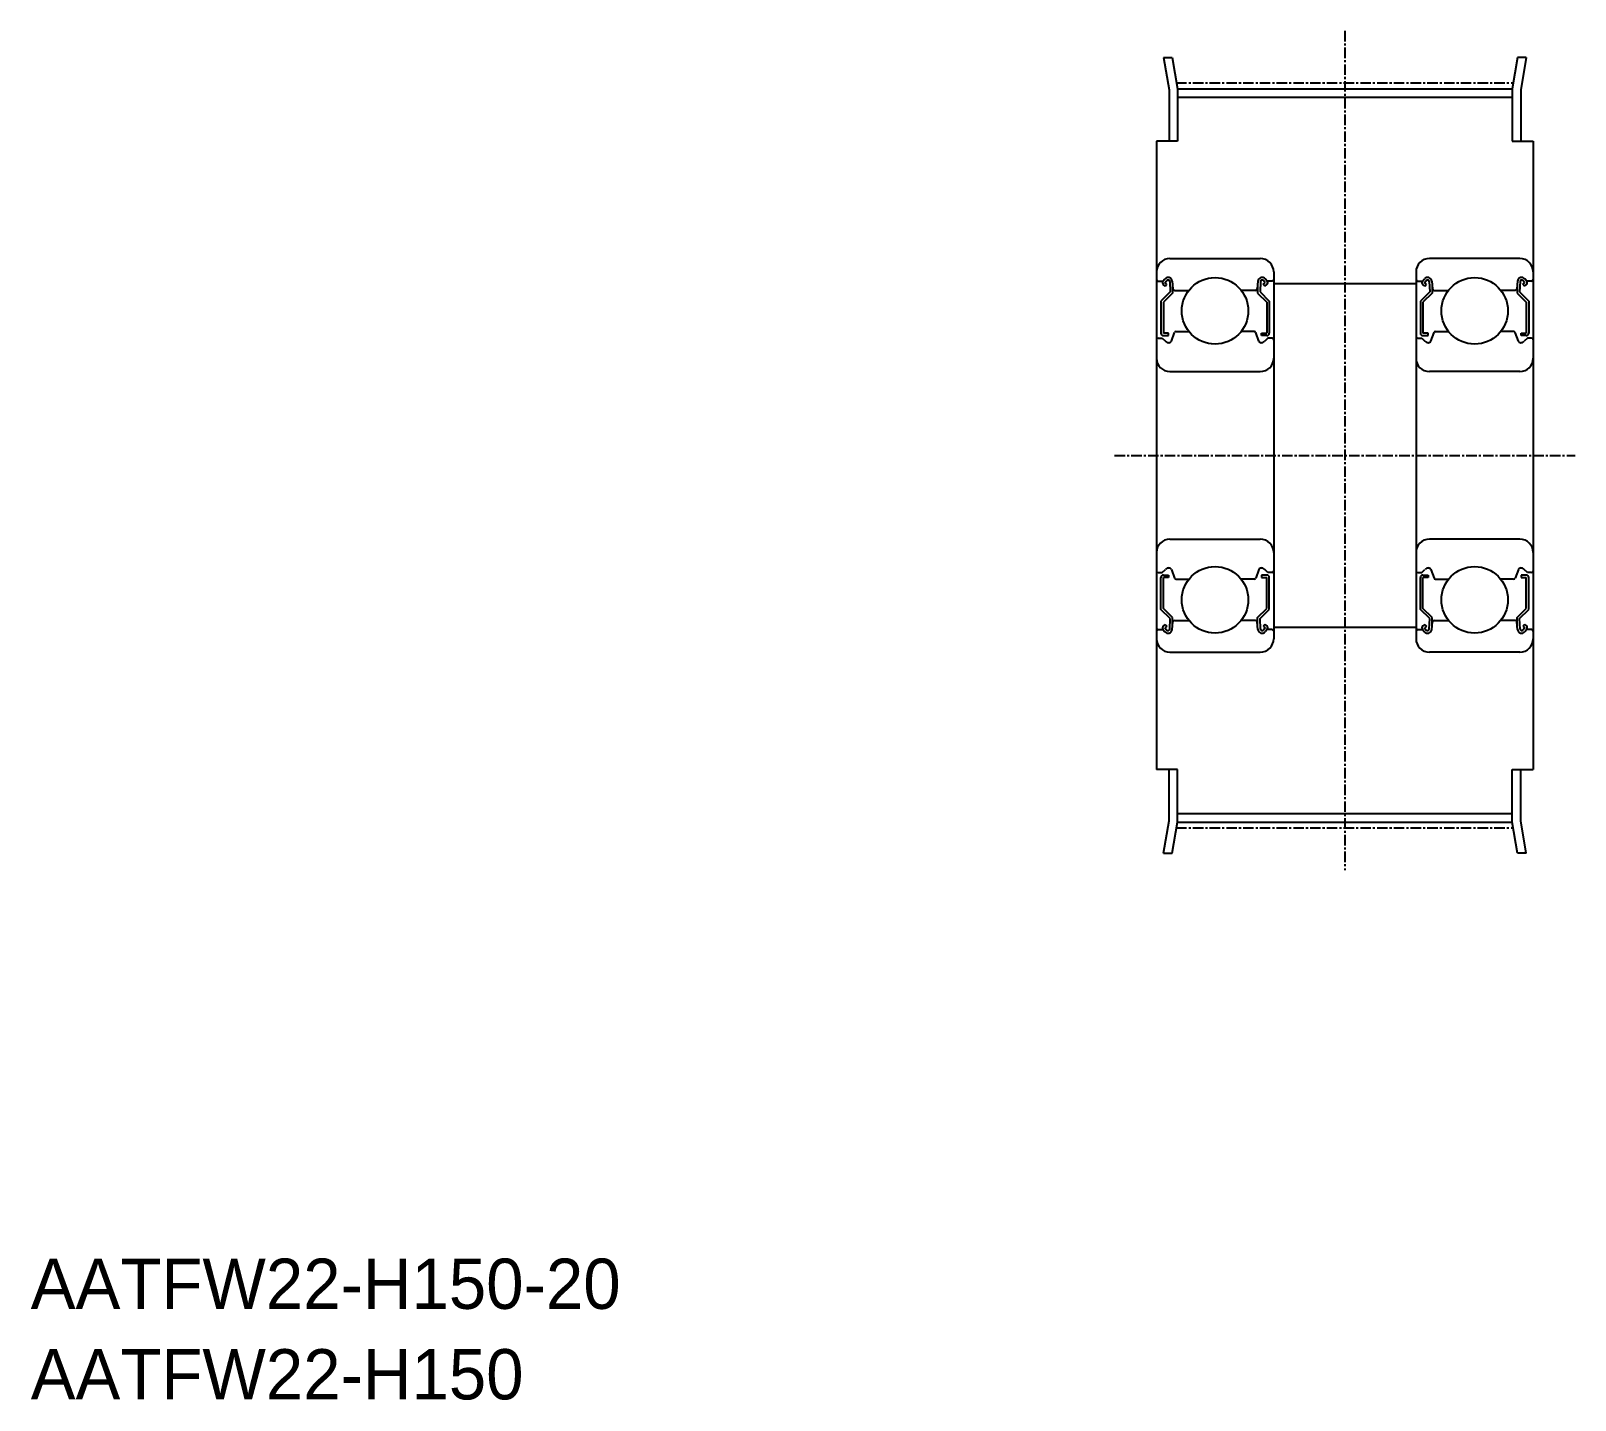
# Model space of a CAD drawing. Extents: x -286 to -102, y -61 to 103.
import ezdxf

# ---------------------------------------------------------------- set-up
doc = ezdxf.new("R2010")
doc.units = 0
doc.linetypes.add('CENTER', pattern=[2, 1.25, -0.25, 0.25, -0.25])
doc.layers.get('0').update_dxf_attribs({"linetype": 'CONTINUOUS'})
doc.layers.add('CENTER', color=1, linetype='CENTER')

msp = doc.modelspace()

# ---------------------------------------------------------------- linework, layer by layer
for p, q in [((-150.71, 99.41), (-150.05, 95.57)), ((-150.71, 99.41), (-149.68, 99.41)), ((-149.68, 99.41), (-149.05, 95.69)), ((-108.42, 99.41), (-109.05, 95.69)), ((-107.39, 99.41), (-108.42, 99.41)), ((-107.39, 99.41), (-108.05, 95.57)), ((-150.05, 95.57), (-150.05, 89.41)), ((-149.05, 95.69), (-149.05, 89.41)), ((-149.05, 95.69), (-109.05, 95.69)), ((-149.05, 94.69), (-109.05, 94.69)), ((-109.05, 95.69), (-109.05, 89.41)), ((-108.05, 95.57), (-108.05, 89.41)), ((-149.05, 89.41), (-151.55, 89.41)), ((-151.55, 89.41), (-151.55, 41.91)), ((-109.05, 89.41), (-106.55, 89.41)), ((-106.55, 89.41), (-106.55, 41.91)), ((-151.55, 73.81), (-151.55, 30.01)), ((-149.95, 75.41), (-139.15, 75.41)), ((-137.55, 73.81), (-137.55, 30.01)), ((-120.55, 73.81), (-120.55, 30.01)), ((-108.15, 75.41), (-118.95, 75.41)), ((-106.55, 73.81), (-106.55, 30.01)), ((-151.35, 72.71), (-150.77, 72.71)), ((-150.77, 72.71), (-150.55, 72.98)), ((-150.5, 72.1), (-150.73, 72.29)), ((-150.54, 72.52), (-150.32, 72.78)), ((-150.31, 72.33), (-150.54, 72.52)), ((-150.5, 72.1), (-150.31, 72.33)), ((-149.97, 72.66), (-149.92, 71.42)), ((-149.67, 72.7), (-149.59, 71.8)), ((-149.62, 72.14), (-149.62, 71.29)), ((-139.43, 72.7), (-139.51, 71.8)), ((-139.48, 72.14), (-139.48, 71.29)), ((-139.13, 72.66), (-139.18, 71.42)), ((-138.79, 72.33), (-138.56, 72.52)), ((-138.6, 72.1), (-138.79, 72.33)), ((-138.56, 72.52), (-138.78, 72.78)), ((-138.6, 72.1), (-138.37, 72.29)), ((-138.33, 72.71), (-138.55, 72.98)), ((-137.75, 72.71), (-138.33, 72.71)), ((-120.35, 72.71), (-119.77, 72.71)), ((-119.77, 72.71), (-119.55, 72.98)), ((-119.5, 72.1), (-119.73, 72.29)), ((-119.54, 72.52), (-119.32, 72.78)), ((-119.31, 72.33), (-119.54, 72.52)), ((-119.5, 72.1), (-119.31, 72.33)), ((-118.97, 72.66), (-118.92, 71.42)), ((-118.67, 72.7), (-118.59, 71.8)), ((-118.62, 72.14), (-118.62, 71.29)), ((-108.43, 72.7), (-108.51, 71.8)), ((-108.48, 72.14), (-108.48, 71.29)), ((-108.13, 72.66), (-108.18, 71.42)), ((-107.79, 72.33), (-107.56, 72.52)), ((-107.6, 72.1), (-107.79, 72.33)), ((-107.56, 72.52), (-107.78, 72.78)), ((-107.6, 72.1), (-107.37, 72.29)), ((-107.33, 72.71), (-107.55, 72.98)), ((-106.75, 72.71), (-107.33, 72.71)), ((-149.92, 71.42), (-151.02, 70.32)), ((-151.02, 70.32), (-151.02, 66.51)), ((-149.62, 71.29), (-150.72, 70.19)), ((-150.72, 70.19), (-150.72, 66.51)), ((-149.39, 71.61), (-147.67, 71.61)), ((-139.71, 71.61), (-141.43, 71.61)), ((-139.48, 71.29), (-138.38, 70.19)), ((-139.18, 71.42), (-138.08, 70.32)), ((-138.38, 70.19), (-138.38, 66.51)), ((-138.08, 70.32), (-138.08, 66.51)), ((-118.92, 71.42), (-120.02, 70.32)), ((-120.02, 70.32), (-120.02, 66.51)), ((-118.62, 71.29), (-119.72, 70.19)), ((-119.72, 70.19), (-119.72, 66.51)), ((-118.39, 71.61), (-116.67, 71.61)), ((-108.71, 71.61), (-110.43, 71.61)), ((-108.48, 71.29), (-107.38, 70.19)), ((-108.18, 71.42), (-107.08, 70.32)), ((-107.38, 70.19), (-107.38, 66.51)), ((-107.08, 70.32), (-107.08, 66.51)), ((-150.1, 66.51), (-150.72, 66.51)), ((-150.1, 66.21), (-150.1, 66.51)), ((-149.77, 65.56), (-149.4, 66.58)), ((-149.21, 66.71), (-147.67, 66.71)), ((-139.89, 66.71), (-141.43, 66.71)), ((-139.33, 65.56), (-139.7, 66.58)), ((-139, 66.21), (-139, 66.51)), ((-139, 66.51), (-138.38, 66.51)), ((-119.1, 66.51), (-119.72, 66.51)), ((-119.1, 66.21), (-119.1, 66.51)), ((-118.77, 65.56), (-118.4, 66.58)), ((-118.21, 66.71), (-116.67, 66.71)), ((-108.89, 66.71), (-110.43, 66.71)), ((-108.33, 65.56), (-108.7, 66.58)), ((-108, 66.51), (-107.38, 66.51)), ((-108, 66.21), (-108, 66.51)), ((-151.55, 65.31), (-151.55, 14.41)), ((-151.35, 65.91), (-150.85, 65.91)), ((-150.85, 65.91), (-150.48, 65.54)), ((-150.72, 66.21), (-150.1, 66.21)), ((-138.38, 66.21), (-139, 66.21)), ((-138.25, 65.91), (-138.62, 65.54)), ((-137.75, 65.91), (-138.25, 65.91)), ((-120.35, 65.91), (-119.85, 65.91)), ((-119.85, 65.91), (-119.48, 65.54)), ((-119.72, 66.21), (-119.1, 66.21)), ((-107.38, 66.21), (-108, 66.21)), ((-107.25, 65.91), (-107.62, 65.54)), ((-106.75, 65.91), (-107.25, 65.91)), ((-106.55, 65.31), (-106.55, 14.41)), ((-149.95, 61.91), (-139.15, 61.91)), ((-108.15, 61.91), (-118.95, 61.91)), ((-149.95, 41.91), (-139.15, 41.91)), ((-108.15, 41.91), (-118.95, 41.91)), ((-151.35, 37.91), (-150.85, 37.91)), ((-151.02, 33.51), (-151.02, 37.31)), ((-150.85, 37.91), (-150.48, 38.29)), ((-150.72, 37.61), (-150.1, 37.61)), ((-150.72, 33.63), (-150.72, 37.31)), ((-150.1, 37.31), (-150.72, 37.31)), ((-150.1, 37.61), (-150.1, 37.31)), ((-149.77, 38.27), (-149.4, 37.25)), ((-149.21, 37.11), (-147.67, 37.11)), ((-139.89, 37.11), (-141.43, 37.11)), ((-139.33, 38.27), (-139.7, 37.25)), ((-138.38, 37.61), (-139, 37.61)), ((-139, 37.61), (-139, 37.31)), ((-139, 37.31), (-138.38, 37.31)), ((-138.25, 37.91), (-138.62, 38.29)), ((-138.38, 33.63), (-138.38, 37.31)), ((-137.75, 37.91), (-138.25, 37.91)), ((-138.08, 33.51), (-138.08, 37.31)), ((-120.35, 37.91), (-119.85, 37.91)), ((-120.02, 33.51), (-120.02, 37.31)), ((-119.85, 37.91), (-119.48, 38.29)), ((-119.72, 37.61), (-119.1, 37.61)), ((-119.1, 37.31), (-119.72, 37.31)), ((-119.72, 33.63), (-119.72, 37.31)), ((-119.1, 37.61), (-119.1, 37.31)), ((-118.77, 38.27), (-118.4, 37.25)), ((-118.21, 37.11), (-116.67, 37.11)), ((-108.89, 37.11), (-110.43, 37.11)), ((-108.33, 38.27), (-108.7, 37.25)), ((-108, 37.61), (-108, 37.31)), ((-107.38, 37.61), (-108, 37.61)), ((-108, 37.31), (-107.38, 37.31)), ((-107.25, 37.91), (-107.62, 38.29)), ((-107.38, 33.63), (-107.38, 37.31)), ((-106.75, 37.91), (-107.25, 37.91)), ((-107.08, 33.51), (-107.08, 37.31)), ((-149.92, 32.41), (-151.02, 33.51)), ((-149.62, 32.53), (-150.72, 33.63)), ((-139.48, 32.53), (-138.38, 33.63)), ((-139.18, 32.41), (-138.08, 33.51)), ((-118.92, 32.41), (-120.02, 33.51)), ((-118.62, 32.53), (-119.72, 33.63)), ((-108.48, 32.53), (-107.38, 33.63)), ((-108.18, 32.41), (-107.08, 33.51)), ((-150.5, 31.73), (-150.73, 31.54)), ((-150.31, 31.5), (-150.54, 31.31)), ((-150.5, 31.73), (-150.31, 31.5)), ((-149.97, 31.17), (-149.92, 32.41)), ((-149.67, 31.13), (-149.59, 32.03)), ((-149.62, 31.69), (-149.62, 32.53)), ((-149.39, 32.21), (-147.67, 32.21)), ((-139.71, 32.21), (-141.43, 32.21)), ((-139.43, 31.13), (-139.51, 32.03)), ((-139.48, 31.69), (-139.48, 32.53)), ((-139.13, 31.17), (-139.18, 32.41)), ((-138.6, 31.73), (-138.79, 31.5)), ((-138.79, 31.5), (-138.56, 31.31)), ((-138.6, 31.73), (-138.37, 31.54)), ((-119.5, 31.73), (-119.73, 31.54)), ((-119.31, 31.5), (-119.54, 31.31)), ((-119.5, 31.73), (-119.31, 31.5)), ((-118.97, 31.17), (-118.92, 32.41)), ((-118.67, 31.13), (-118.59, 32.03)), ((-118.62, 31.69), (-118.62, 32.53)), ((-118.39, 32.21), (-116.67, 32.21)), ((-108.71, 32.21), (-110.43, 32.21)), ((-108.43, 31.13), (-108.51, 32.03)), ((-108.48, 31.69), (-108.48, 32.53)), ((-108.13, 31.17), (-108.18, 32.41)), ((-107.6, 31.73), (-107.79, 31.5)), ((-107.79, 31.5), (-107.56, 31.31)), ((-107.6, 31.73), (-107.37, 31.54)), ((-151.35, 31.11), (-150.77, 31.11)), ((-150.77, 31.11), (-150.55, 30.85)), ((-150.54, 31.31), (-150.32, 31.05)), ((-138.56, 31.31), (-138.78, 31.05)), ((-138.33, 31.11), (-138.55, 30.85)), ((-137.75, 31.11), (-138.33, 31.11)), ((-120.35, 31.11), (-119.77, 31.11)), ((-119.77, 31.11), (-119.55, 30.85)), ((-119.54, 31.31), (-119.32, 31.05)), ((-107.56, 31.31), (-107.78, 31.05)), ((-107.33, 31.11), (-107.55, 30.85)), ((-106.75, 31.11), (-107.33, 31.11)), ((-149.95, 28.41), (-139.15, 28.41)), ((-147.25, 28.41), (-147.25, 28.41)), ((-144.55, 28.41), (-144.55, 28.41)), ((-108.15, 28.41), (-118.95, 28.41)), ((-113.55, 28.41), (-113.55, 28.41)), ((-110.85, 28.41), (-110.85, 28.41)), ((-149.05, 14.41), (-151.55, 14.41)), ((-150.05, 8.26), (-150.05, 14.41)), ((-149.05, 8.13), (-149.05, 14.41)), ((-109.05, 14.41), (-106.55, 14.41)), ((-109.05, 8.13), (-109.05, 14.41)), ((-108.05, 8.26), (-108.05, 14.41)), ((-150.71, 4.41), (-150.05, 8.26)), ((-149.68, 4.41), (-149.05, 8.13)), ((-149.05, 9.14), (-109.05, 9.14)), ((-149.05, 8.13), (-109.05, 8.13)), ((-108.42, 4.41), (-109.05, 8.13)), ((-107.39, 4.41), (-108.05, 8.26)), ((-150.71, 4.41), (-149.68, 4.41)), ((-107.39, 4.41), (-108.42, 4.41))]:
    msp.add_line(p, q)
at = {"color": 7, "linetype": 'CONTINUOUS'}
for p, q in [((-137.55, 72.41), (-120.55, 72.41)), ((-137.55, 31.41), (-120.55, 31.41))]:
    msp.add_line(p, q, dxfattribs=at)
for centre in [(-144.55, 69.16), (-113.55, 69.16), (-144.55, 34.66), (-113.55, 34.66)]:
    msp.add_circle(centre, 3.97)
for centre, radius, start, end in [((-149.95, 73.81), 1.6, 90, 180), ((-139.15, 73.81), 1.6, 0, 90), ((-118.95, 73.81), 1.6, 90, 180), ((-108.15, 73.81), 1.6, 0, 90), ((-151.35, 72.91), 0.2, 180, 270), ((-150.54, 72.52), 0.3, 139.9098, 229.9963), ((-150.17, 72.65), 0.5, 4.987, 139.9098), ((-150.17, 72.65), 0.2, 2.3754, 139.9922), ((-138.93, 72.65), 0.5, 40.0902, 175.013), ((-138.93, 72.65), 0.2, 40.0078, 177.6246), ((-138.56, 72.52), 0.3, 310.0037, 40.0902), ((-137.75, 72.91), 0.2, 270, 0), ((-120.35, 72.91), 0.2, 180, 270), ((-119.54, 72.52), 0.3, 139.9098, 229.9963), ((-119.17, 72.65), 0.5, 4.987, 139.9098), ((-119.17, 72.65), 0.2, 2.3754, 139.9922), ((-107.93, 72.65), 0.5, 40.0902, 175.013), ((-107.93, 72.65), 0.2, 40.0078, 177.6246), ((-107.56, 72.52), 0.3, 310.0037, 40.0902), ((-106.75, 72.91), 0.2, 270, 0), ((-149.39, 71.81), 0.2, 184.987, 270), ((-139.71, 71.81), 0.2, 270, 355.013), ((-118.39, 71.81), 0.2, 184.987, 270), ((-108.71, 71.81), 0.2, 270, 355.013), ((-150.72, 66.51), 0.3, 180, 270), ((-149.21, 66.51), 0.2, 90, 160.0299), ((-139.89, 66.51), 0.2, 19.9701, 90), ((-138.38, 66.51), 0.3, 270, 0), ((-119.72, 66.51), 0.3, 180, 270), ((-118.21, 66.51), 0.2, 90, 160.0299), ((-108.89, 66.51), 0.2, 19.9701, 90), ((-107.38, 66.51), 0.3, 270, 0), ((-151.35, 65.71), 0.2, 90, 180), ((-150.05, 65.96), 0.6, 225, 272.8048), ((-150.05, 65.66), 0.3, 265.5374, 340.0299), ((-139.05, 65.66), 0.3, 199.9701, 274.4626), ((-139.05, 65.96), 0.6, 267.1952, 315), ((-137.75, 65.71), 0.2, 0, 90), ((-120.35, 65.71), 0.2, 90, 180), ((-119.05, 65.96), 0.6, 225, 272.8048), ((-119.05, 65.66), 0.3, 265.5374, 340.0299), ((-108.05, 65.66), 0.3, 199.9701, 274.4626), ((-108.05, 65.96), 0.6, 267.1952, 315), ((-106.75, 65.71), 0.2, 0, 90), ((-149.95, 63.51), 1.6, 180, 270), ((-139.15, 63.51), 1.6, 270, 0), ((-118.95, 63.51), 1.6, 180, 270), ((-108.15, 63.51), 1.6, 270, 0), ((-149.95, 40.31), 1.6, 90, 180), ((-139.15, 40.31), 1.6, 0, 90), ((-118.95, 40.31), 1.6, 90, 180), ((-108.15, 40.31), 1.6, 0, 90), ((-151.35, 38.11), 0.2, 180, 270), ((-150.72, 37.31), 0.3, 90, 180), ((-150.05, 37.86), 0.6, 87.1952, 135), ((-150.05, 38.16), 0.3, 19.9701, 94.4626), ((-149.21, 37.31), 0.2, 199.9701, 270), ((-139.89, 37.31), 0.2, 270, 340.0299), ((-139.05, 38.16), 0.3, 85.5374, 160.0299), ((-139.05, 37.86), 0.6, 45, 92.8048), ((-138.38, 37.31), 0.3, 0, 90), ((-137.75, 38.11), 0.2, 270, 0), ((-120.35, 38.11), 0.2, 180, 270), ((-119.72, 37.31), 0.3, 90, 180), ((-119.05, 37.86), 0.6, 87.1952, 135), ((-119.05, 38.16), 0.3, 19.9701, 94.4626), ((-118.21, 37.31), 0.2, 199.9701, 270), ((-108.89, 37.31), 0.2, 270, 340.0299), ((-108.05, 38.16), 0.3, 85.5374, 160.0299), ((-108.05, 37.86), 0.6, 45, 92.8048), ((-107.38, 37.31), 0.3, 0, 90), ((-106.75, 38.11), 0.2, 270, 0), ((-150.54, 31.31), 0.3, 130.0037, 220.0902), ((-149.39, 32.01), 0.2, 90, 175.013), ((-139.71, 32.01), 0.2, 4.987, 90), ((-138.56, 31.31), 0.3, 319.9098, 49.9963), ((-119.54, 31.31), 0.3, 130.0037, 220.0902), ((-118.39, 32.01), 0.2, 90, 175.013), ((-108.71, 32.01), 0.2, 4.987, 90), ((-107.56, 31.31), 0.3, 319.9098, 49.9963), ((-151.35, 30.91), 0.2, 90, 180), ((-149.95, 30.01), 1.6, 180, 270), ((-150.17, 31.17), 0.5, 220.0902, 355.013), ((-150.17, 31.18), 0.2, 220.0078, 357.6246), ((-138.93, 31.17), 0.5, 184.987, 319.9098), ((-139.15, 30.01), 1.6, 270, 0), ((-138.93, 31.18), 0.2, 182.3754, 319.9922), ((-137.75, 30.91), 0.2, 0, 90), ((-120.35, 30.91), 0.2, 90, 180), ((-118.95, 30.01), 1.6, 180, 270), ((-119.17, 31.17), 0.5, 220.0902, 355.013), ((-119.17, 31.18), 0.2, 220.0078, 357.6246), ((-107.93, 31.17), 0.5, 184.987, 319.9098), ((-108.15, 30.01), 1.6, 270, 0), ((-107.93, 31.18), 0.2, 182.3754, 319.9922), ((-106.75, 30.91), 0.2, 0, 90)]:
    msp.add_arc(centre, radius, start, end)
at = {"layer": 'CENTER', "color": 1, "linetype": 'CENTER'}
for p, q in [((-129.05, 102.59), (-129.05, 2.4)), ((-149.2, 96.38), (-108.9, 96.38)), ((-156.55, 51.91), (-101.55, 51.91)), ((-149.2, 7.44), (-108.9, 7.44))]:
    msp.add_line(p, q, dxfattribs=at)

# ---------------------------------------------------------------- texts
at = {"color": 7, "linetype": 'CONTINUOUS'}
for s, p in [('AATFW22-H150-20', (-285.99, -50)), ('AATFW22-H150', (-285.99, -60.81))]:
    msp.add_text(s, height=6, dxfattribs=at).set_placement(p)

doc.saveas('drawing.dxf')
